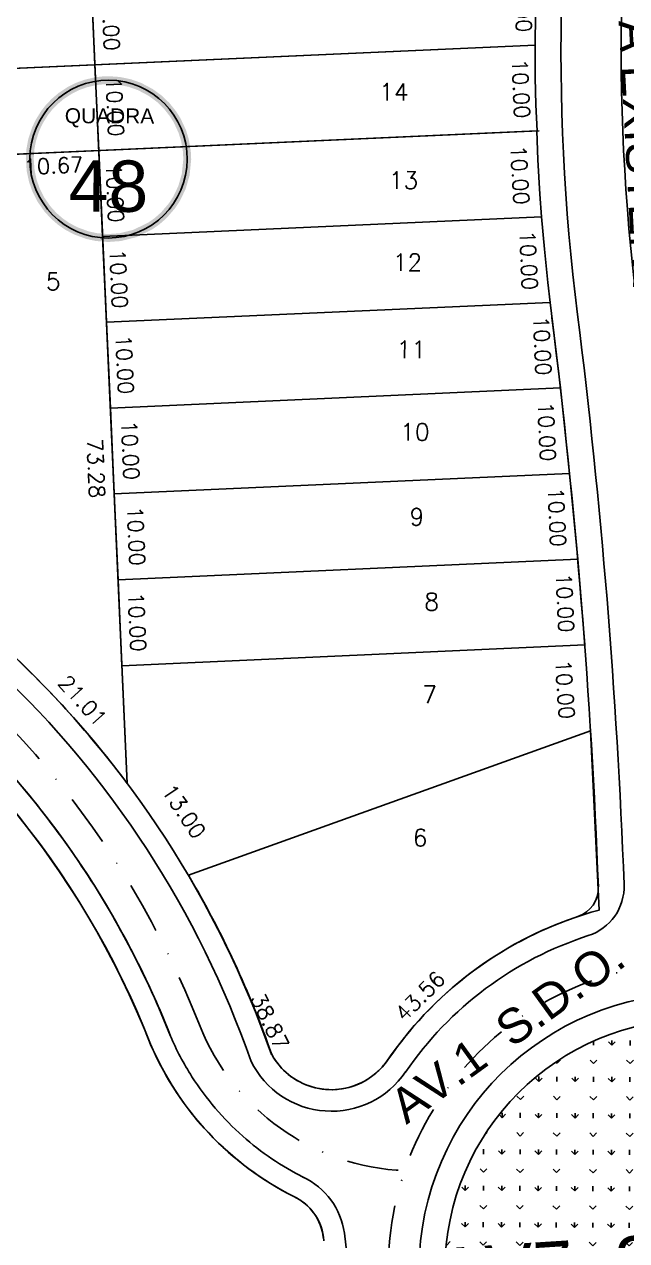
# Model space of a CAD drawing. Header units: millimetres. Extents: x -4430026 to 4783824, y 584 to 9593110.
# Drawn here: x 1592.6 to 1662.6, y 1728.2 to 1869.7 of the extents above; entities that cross this region are included whole.
import ezdxf
from ezdxf.enums import TextEntityAlignment as Align

# ---------------------------------------------------------------- set-up
doc = ezdxf.new("R2010")
doc.units = ezdxf.units.MM
doc.linetypes.add('DASHDOT', pattern=[1, 0.5, -0.25, 0, -0.25])
doc.linetypes.add('HIDDEN2', pattern=[0.1875, 0.125, -0.0625])
for name, color, linetype in [('BOUNDARY LOTES', 2, 'Continuous'), ('BOUNDARY VERDES', 92, 'Continuous'), ('Calçada', 1, 'Continuous'), ('Cota', 8, 'Continuous'), ('COTAS', 8, 'Continuous'), ('curvas', 4, 'Continuous'), ('Lotes', 2, 'Continuous'), ('Nomes de Ruas', 3, 'Continuous'), ('Numero de lotes', 5, 'Continuous'), ('númeraçãoquadras', 4, 'Continuous'), ('Parede', 4, 'Continuous'), ('POLIGONAL', 5, 'Continuous'), ('Projeção', 8, 'HIDDEN2'), ('QUADRA', 4, 'Continuous')]:
    doc.layers.add(name, color=color, linetype=linetype)
doc.styles.add('arcad1', font='romans.shx')
doc.styles.add('ARIAL', font='arial.ttf', dxfattribs={"height": 0.25})
doc.styles.add('ROMANS', font='romans.shx')
doc.styles.add('STYLE1', font='sanss___.ttf')
doc.dimstyles.new('BOLA100', dxfattribs={"dimscale": 0, "dimtxt": 1.9, "dimasz": 0.18, "dimexe": 0.18, "dimexo": 0.063, "dimgap": 0, "dimtad": 1, "dimzin": 4, "dimdsep": 46, "dimtxsty": 'ROMANS', "dimcen": 0.09, "dimse1": 1, "dimse2": 1, "dimsd1": 1, "dimsd2": 1, "dimclrt": 256, "dimaunit": 1, "dimadec": 4, "dimazin": 0, "dimtfac": 1.2, "dimtix": 1, "dimtmove": 2, "dimatfit": 3, "dimfxl": 1, "dimtvp": 2, "dimtolj": 1, "dimtzin": 4, "dimarcsym": 0})
doc.dimstyles.get("Standard").update_dxf_attribs({"dimtxt": 0.18, "dimasz": 0.18, "dimexe": 0.18, "dimexo": 0.0625, "dimgap": 0.09, "dimtad": 0, "dimtih": 1, "dimtoh": 1, "dimdec": 4, "dimzin": 0, "dimdsep": 46, "dimtxsty": 'Standard', "dimcen": 0.09, "dimadec": 0, "dimazin": 0, "dimtfac": 1, "dimtdec": 4, "dimtofl": 0, "dimtmove": 0, "dimatfit": 3, "dimfxl": 1, "dimtolj": 1, "dimtzin": 0, "dimarcsym": 0})

# ---------------------------------------------------------------- blocks, each defined once
blk = doc.blocks.new('NUM_quadra')
at = {"color": 6, "const_width": 0.02}
blk.add_lwpolyline([(-0.0134, 0.1996), (-0.034, 0.1971), (-0.0579, 0.1914), (-0.0779, 0.1842), (-0.0981, 0.1743), (-0.1208, 0.1594), (-0.1377, 0.145), (-0.1521, 0.1299), (-0.1625, 0.1166), (-0.1764, 0.0942), (-0.1852, 0.0754), (-0.1941, 0.0483), (-0.1985, 0.0243), (-0.2, 0), (-0.1977, -0.0299), (-0.1921, -0.0556), (-0.1839, -0.0786), (-0.1713, -0.1033), (-0.1546, -0.1269), (-0.1389, -0.1439), (-0.1219, -0.1586), (-0.1046, -0.1705), (-0.0831, -0.1819), (-0.0531, -0.1928), (-0.0302, -0.1977), (0, -0.2), (0.0309, -0.1976), (0.0677, -0.1882), (0.1069, -0.169), (0.124, -0.1569), (0.1407, -0.1421), (0.1614, -0.1181), (0.1737, -0.0992), (0.187, -0.071), (0.1962, -0.0386), (0.2, 0), (0.1989, 0.0205), (0.1943, 0.0473), (0.1871, 0.0707), (0.1741, 0.0984), (0.1635, 0.1151), (0.1472, 0.1354), (0.1285, 0.1533), (0.1063, 0.1694), (0.0782, 0.1841), (0.0533, 0.1928), (0.0267, 0.1982), (0, 0.2)], close=True, dxfattribs=at)
blk.add_circle((0, 0), 0.2)
at = {"color": 3, "insert": (-0.1114, 0.1285), "char_height": 0.038, "width": 0.2663, "attachment_point": 1, "style": 'STYLE1'}
blk.add_mtext('\\fArial|b0|i0|c0|p34;QUADRA', dxfattribs=at)
at = {"color": 3, "style": 'STYLE1'}
blk.add_attdef('00', text='', height=0.13, dxfattribs=at).set_placement((0, -0.1335), align=Align.CENTER)
blk = doc.blocks.new('*D15056')
at = {"layer": 'DEFPOINTS', "color": 0}
for p in [(1601.42, 1851.49, -2.16), (1590.76, 1851.01, -2.17), (1601.49, 1849.9)]:
    blk.add_point(p, dxfattribs=at)
at = {"layer": 'Cota', "color": 41, "insert": (1596, 1853.25), "char_height": 1.8, "attachment_point": 5, "rotation": 2.5704, "style": 'ROMANS'}
blk.add_mtext('\\A1;10.67', dxfattribs=at)
blk = doc.blocks.new('*D15060')
at = {"layer": 'DEFPOINTS', "color": 0}
for p in [(1590.5, 1797.13, -2.18), (1603.74, 1780.79), (1604.56, 1781.53, -2.16)]:
    blk.add_point(p, dxfattribs=at)
at = {"layer": 'Cota', "color": 41, "insert": (1599.39, 1791), "char_height": 1.8, "attachment_point": 5, "rotation": 312.0318, "style": 'ROMANS'}
blk.add_mtext('\\A1;21.01', dxfattribs=at)
blk = doc.blocks.new('*D15062')
at = {"layer": 'DEFPOINTS', "color": 0}
for p in [(1604.56, 1781.53, -2.16), (1611.78, 1770.72, 1.33), (1611.78, 1770.72)]:
    blk.add_point(p, dxfattribs=at)
at = {"layer": 'Cota', "color": 41, "insert": (1611.16, 1778.12), "char_height": 1.8, "attachment_point": 5, "rotation": 303.7169, "style": 'ROMANS'}
blk.add_mtext('\\A1;13.00', dxfattribs=at)
blk = doc.blocks.new('*D15064')
at = {"layer": 'DEFPOINTS', "color": 0}
for p in [(1651.53, 1797.06), (1657.86, 1797.49, -6.69), (1658.55, 1787.51, -6.71)]:
    blk.add_point(p, dxfattribs=at)
at = {"layer": 'Cota', "color": 41, "insert": (1655.46, 1792.31), "char_height": 1.8, "attachment_point": 5, "rotation": 273.9052, "style": 'ROMANS'}
blk.add_mtext('\\A1;10.00', dxfattribs=at)
blk = doc.blocks.new('*D15067')
at = {"layer": 'DEFPOINTS', "color": 0}
for p in [(1609.44, 1769.58), (1611.78, 1770.72), (1628.73, 1735.74, 0.66)]:
    blk.add_point(p, dxfattribs=at)
at = {"layer": 'Cota', "color": 41, "insert": (1621.15, 1753.66), "char_height": 1.8, "attachment_point": 5, "rotation": 295.8567, "style": 'ROMANS'}
blk.add_mtext('\\A1;38.87', dxfattribs=at)
blk = doc.blocks.new('*D15068')
at = {"layer": 'DEFPOINTS', "color": 0}
for p in [(1656.52, 1769.53), (1659.43, 1766.63, 1.05), (1628.73, 1735.74, 0.66)]:
    blk.add_point(p, dxfattribs=at)
at = {"layer": 'Cota', "color": 41, "insert": (1638.61, 1756.62), "char_height": 1.8, "attachment_point": 5, "rotation": 45.1703, "style": 'ROMANS'}
blk.add_mtext('\\A1;43.56', dxfattribs=at)
blk = doc.blocks.new('*D15069')
at = {"layer": 'DEFPOINTS', "color": 0}
for p in [(1601.9, 1804.99), (1603.5, 1805.06, -3.2), (1603.95, 1795.07, -3.2)]:
    blk.add_point(p, dxfattribs=at)
at = {"layer": 'Cota', "color": 41, "insert": (1605.72, 1800.16), "char_height": 1.8, "attachment_point": 5, "rotation": 272.5704, "style": 'ROMANS'}
blk.add_mtext('\\A1;10.00', dxfattribs=at)
blk = doc.blocks.new('*D15070')
at = {"layer": 'DEFPOINTS', "color": 0}
for p in [(1651.65, 1807.22), (1653.65, 1807.31, -6.45), (1654.1, 1797.32, -6.45)]:
    blk.add_point(p, dxfattribs=at)
at = {"layer": 'Cota', "color": 41, "insert": (1655.47, 1802.39), "char_height": 1.8, "attachment_point": 5, "rotation": 272.5704, "style": 'ROMANS'}
blk.add_mtext('\\A1;10.00', dxfattribs=at)
blk = doc.blocks.new('*D15071')
at = {"layer": 'DEFPOINTS', "color": 0}
for p in [(1650.71, 1817.19), (1653.21, 1817.3, -6.45), (1653.65, 1807.31, -6.45)]:
    blk.add_point(p, dxfattribs=at)
at = {"layer": 'Cota', "color": 41, "insert": (1654.53, 1812.36), "char_height": 1.8, "attachment_point": 5, "rotation": 272.5704, "style": 'ROMANS'}
blk.add_mtext('\\A1;10.00', dxfattribs=at)
blk = doc.blocks.new('*D15072')
at = {"layer": 'DEFPOINTS', "color": 0}
for p in [(1601.79, 1814.99), (1605.34, 1815.15, -3.34), (1605.79, 1805.16, -3.34)]:
    blk.add_point(p, dxfattribs=at)
at = {"layer": 'Cota', "color": 41, "insert": (1605.61, 1810.16), "char_height": 1.8, "attachment_point": 5, "rotation": 272.5704, "style": 'ROMANS'}
blk.add_mtext('\\A1;10.00', dxfattribs=at)
blk = doc.blocks.new('*D15075')
at = {"layer": 'DEFPOINTS', "color": 0}
for p in [(1601.11, 1824.97), (1606.03, 1825.19, -3.42), (1606.47, 1815.2, -3.42)]:
    blk.add_point(p, dxfattribs=at)
at = {"layer": 'Cota', "color": 41, "insert": (1604.93, 1820.14), "char_height": 1.8, "attachment_point": 5, "rotation": 272.5704, "style": 'ROMANS'}
blk.add_mtext('\\A1;10.00', dxfattribs=at)
blk = doc.blocks.new('*D15076')
at = {"layer": 'DEFPOINTS', "color": 0}
for p in [(1649.52, 1827.15), (1652.76, 1827.29, -6.45), (1653.21, 1817.3, -6.45)]:
    blk.add_point(p, dxfattribs=at)
at = {"layer": 'Cota', "color": 41, "insert": (1653.34, 1822.31), "char_height": 1.8, "attachment_point": 5, "rotation": 272.5704, "style": 'ROMANS'}
blk.add_mtext('\\A1;10.00', dxfattribs=at)
blk = doc.blocks.new('*D15077')
at = {"layer": 'DEFPOINTS', "color": 0}
for p in [(1600.45, 1834.95), (1604.03, 1835.11, -3.32), (1604.48, 1825.12, -3.32)]:
    blk.add_point(p, dxfattribs=at)
at = {"layer": 'Cota', "color": 41, "insert": (1604.28, 1830.12), "char_height": 1.8, "attachment_point": 5, "rotation": 272.5704, "style": 'ROMANS'}
blk.add_mtext('\\A1;10.00', dxfattribs=at)
blk = doc.blocks.new('*D15078')
at = {"layer": 'DEFPOINTS', "color": 0}
for p in [(1651.35, 1837.24, -6.39), (1649.45, 1827.14), (1651.8, 1827.25, -6.39)]:
    blk.add_point(p, dxfattribs=at)
at = {"layer": 'Cota', "color": 41, "insert": (1652.82, 1832.3), "char_height": 1.8, "attachment_point": 5, "rotation": 272.5704, "style": 'ROMANS'}
blk.add_mtext('\\A1;10.00', dxfattribs=at)
blk = doc.blocks.new('*D15081')
at = {"layer": 'DEFPOINTS', "color": 0}
for p in [(1647.41, 1847.07), (1649.55, 1847.17, -6.3), (1650, 1837.18, -6.3)]:
    blk.add_point(p, dxfattribs=at)
at = {"layer": 'Cota', "color": 41, "insert": (1651.23, 1842.24), "char_height": 1.8, "attachment_point": 5, "rotation": 272.5704, "style": 'ROMANS'}
blk.add_mtext('\\A1;10.00', dxfattribs=at)
blk = doc.blocks.new('*D15082')
at = {"layer": 'DEFPOINTS', "color": 0}
for p in [(1599.76, 1844.93), (1603.58, 1845.1, -3.32), (1604.03, 1835.11, -3.32)]:
    blk.add_point(p, dxfattribs=at)
at = {"layer": 'Cota', "color": 41, "insert": (1603.58, 1840.1), "char_height": 1.8, "attachment_point": 5, "rotation": 272.5704, "style": 'ROMANS'}
blk.add_mtext('\\A1;10.00', dxfattribs=at)
blk = doc.blocks.new('*D15083')
at = {"layer": 'DEFPOINTS', "color": 0}
for p in [(1599.32, 1854.92), (1604.21, 1855.14, -3.39), (1604.66, 1845.15, -3.39)]:
    blk.add_point(p, dxfattribs=at)
at = {"layer": 'Cota', "color": 41, "insert": (1603.14, 1850.09), "char_height": 1.8, "attachment_point": 5, "rotation": 272.5704, "style": 'ROMANS'}
blk.add_mtext('\\A1;10.00', dxfattribs=at)
blk = doc.blocks.new('*D15084')
at = {"layer": 'DEFPOINTS', "color": 0}
for p in [(1652.28, 1857.3, -6.5), (1652.86, 1847.32, -6.51), (1646.92, 1846.97)]:
    blk.add_point(p, dxfattribs=at)
at = {"layer": 'Cota', "color": 41, "insert": (1650.22, 1852.17), "char_height": 1.8, "attachment_point": 5, "rotation": 273.3052, "style": 'ROMANS'}
blk.add_mtext('\\A1;10.00', dxfattribs=at)
blk = doc.blocks.new('*D15085')
at = {"layer": 'DEFPOINTS', "color": 0}
for p in [(1599.32, 1864.93), (1602.45, 1865.07, -3.3), (1602.9, 1855.08, -3.3)]:
    blk.add_point(p, dxfattribs=at)
at = {"layer": 'Cota', "color": 41, "insert": (1603.14, 1860.1), "char_height": 1.8, "attachment_point": 5, "rotation": 272.5704, "style": 'ROMANS'}
blk.add_mtext('\\A1;10.00', dxfattribs=at)
blk = doc.blocks.new('*D15086')
at = {"layer": 'DEFPOINTS', "color": 0}
for p in [(1646.52, 1867.05), (1649.76, 1867.2, -6.37), (1650.21, 1857.21, -6.37)]:
    blk.add_point(p, dxfattribs=at)
at = {"layer": 'Cota', "color": 41, "insert": (1650.34, 1862.22), "char_height": 1.8, "attachment_point": 5, "rotation": 272.5704, "style": 'ROMANS'}
blk.add_mtext('\\A1;10.00', dxfattribs=at)
blk = doc.blocks.new('*D15087')
at = {"layer": 'DEFPOINTS', "color": 0}
for p in [(1646.74, 1877.07), (1649.31, 1877.19, -6.37), (1649.76, 1867.2, -6.37)]:
    blk.add_point(p, dxfattribs=at)
at = {"layer": 'Cota', "color": 41, "insert": (1650.56, 1872.24), "char_height": 1.8, "attachment_point": 5, "rotation": 272.5704, "style": 'ROMANS'}
blk.add_mtext('\\A1;10.00', dxfattribs=at)
blk = doc.blocks.new('*D15089')
at = {"layer": 'DEFPOINTS', "color": 0}
for p in [(1598.83, 1874.92), (1602, 1875.06, -3.3), (1602.45, 1865.07, -3.3)]:
    blk.add_point(p, dxfattribs=at)
at = {"layer": 'Cota', "color": 41, "insert": (1602.65, 1870.09), "char_height": 1.8, "attachment_point": 5, "rotation": 272.5704, "style": 'ROMANS'}
blk.add_mtext('\\A1;10.00', dxfattribs=at)
blk = doc.blocks.new('*D15119')
at = {"layer": 'DEFPOINTS', "color": 0}
for p in [(1601.25, 1852.61, -2.16), (1601.25, 1852.61), (1540.5, 1849.89, 0.75)]:
    blk.add_point(p, dxfattribs=at)
at = {"layer": 'Cota', "color": 41, "insert": (1570.71, 1854.85), "char_height": 1.8, "attachment_point": 5, "rotation": 2.5704, "style": 'ROMANS'}
blk.add_mtext('\\A1;60.82', dxfattribs=at)
blk = doc.blocks.new('*D15123')
at = {"layer": 'DEFPOINTS', "color": 0}
for p in [(1595.69, 1854.48), (1601.28, 1854.73, -2.16), (1604.56, 1781.53, -2.16)]:
    blk.add_point(p, dxfattribs=at)
at = {"layer": 'Cota', "color": 41, "insert": (1600.93, 1818.04), "char_height": 1.8, "attachment_point": 5, "rotation": 272.5704, "style": 'ROMANS'}
blk.add_mtext('\\A1;73.28', dxfattribs=at)
blk = doc.blocks.new('*D15006')
at = {"layer": 'DEFPOINTS', "color": 0}
for p in [(1601.25, 1852.61, -2.16), (1601.25, 1852.61), (1540.5, 1849.89, 0.75)]:
    blk.add_point(p, dxfattribs=at)
at = {"layer": 'Cota', "color": 41, "insert": (1570.71, 1854.85), "char_height": 1.8, "attachment_point": 5, "rotation": 2.5704, "style": 'ROMANS'}
blk.add_mtext('\\A1;60.82', dxfattribs=at)
blk = doc.blocks.new('*D14349')
at = {"layer": 'DEFPOINTS', "color": 0, "linetype": 'ByBlock'}
for p in [(1959.91, 1843.36, 297.9), (1960.03, 1841.23), (1534.8, 1819.6)]:
    blk.add_point(p, dxfattribs=at)
at = {"layer": 'COTAS', "linetype": 'ByBlock', "insert": (1573.92, 1823.28), "char_height": 1.9, "attachment_point": 5, "rotation": 3.1989, "style": 'ROMANS'}
blk.add_mtext('\\A1;R425.55', dxfattribs=at)

msp = doc.modelspace()

# ---------------------------------------------------------------- hatches: boundary and pattern name
at = {"layer": 'BOUNDARY VERDES', "linetype": 'ByBlock'}
h = msp.add_hatch(dxfattribs=at)
h.set_pattern_fill('ACET-2D-ACET-2D-GRASS', color=256, scale=3, angle=-0.27142, style=0)
h.set_pattern_definition([(89.72858, (-12463.1995, 8873.3897), (-2.12129654, 0.010049), [0.5625, -3.6801407]), (44.72858, (-12463.1995, 8873.3897), (-2.11124754, 2.13134554), [0.5625, -2.4375]), (134.72858, (-12463.1995, 8873.3897), (-2.13134554, -2.11124754), [0.5625, -2.4375])])
edge = h.paths.add_edge_path()
edge.add_ellipse((1670.726, 1724.709), major_axis=(-29.225, 0.138), ratio=0.9998099, start_angle=0, end_angle=360)

# ---------------------------------------------------------------- linework, layer by layer
at = {"layer": 'BOUNDARY LOTES'}
for p, q in [((1601.263, 1855.011, 2.439), (1600.814, 1865.001, 2.439)), ((1540.392, 1852.278, 2.439), (1652.171, 1857.296, 2.439)), ((1540.392, 1852.278, 2.439), (1652.171, 1857.296, 2.439)), ((1540.392, 1852.278, 2.439), (1601.263, 1855.011, 2.439))]:
    msp.add_line(p, q, dxfattribs=at)
for points, elevation in [([(1600.814, 1865.001), (1600.366, 1874.991), (1652.215, 1877.318), (1652.117, 1874.675), (1652.028, 1870.888), (1651.991, 1867.298), (1600.814, 1865.001), (1600.366, 1874.991)], 0.277), ([(1601.263, 1855.011), (1600.814, 1865.001), (1651.991, 1867.298), (1652.011, 1863.5), (1652.072, 1860.324), (1652.208, 1857.298), (1601.263, 1855.011), (1600.814, 1865.001)], 2.439), ([(1601.711, 1845.021), (1601.263, 1855.011), (1652.168, 1857.296), (1652.32, 1853.938), (1652.553, 1849.96), (1652.748, 1847.312), (1601.711, 1845.021), (1601.263, 1855.011)], 2.439), ([(1602.159, 1835.031), (1601.711, 1845.021), (1652.748, 1847.312), (1653.066, 1843.558), (1653.458, 1839.673), (1653.726, 1837.346), (1602.159, 1835.031)], 2.439), ([(1653.726, 1837.346), (1602.159, 1835.031), (1602.608, 1825.041), (1654.923, 1827.39)], 2.439), ([(1602.608, 1825.041), (1602.159, 1835.031), (1653.722, 1837.346), (1654.923, 1827.39), (1602.608, 1825.041)], 2.439), ([(1603.056, 1815.051), (1602.608, 1825.041), (1654.923, 1827.39), (1655.997, 1817.428), (1603.056, 1815.051)], 2.439), ([(1603.505, 1805.061), (1603.056, 1815.051), (1655.997, 1817.428), (1656.94, 1807.46), (1603.505, 1805.061)], 2.439), ([(1603.953, 1795.071), (1603.505, 1805.061), (1656.94, 1807.46), (1657.751, 1797.486), (1603.953, 1795.071)], 2.439)]:
    msp.add_lwpolyline(points, dxfattribs=dict(at, elevation=elevation))
for points, elevation in [([(1541.339, 1872.341), (1600.366, 1874.991), (1600.814, 1865.001), (1540.745, 1862.304, -0.0059873), (1541.339, 1872.341, 0.0059873)], 0.277), ([(1540.745, 1862.304), (1600.814, 1865.001), (1601.263, 1855.011), (1540.392, 1852.278, -0.0059733), (1540.745, 1862.304, 0.0059873)], 2.439), ([(1634.858, 1749.209, -0.5608259), (1621.362, 1749.832), (1621.362, 1749.832, 0.0491187), (1611.686, 1770.684), (1658.435, 1787.472), (1659.434, 1766.632, 0.1789781), (1634.874, 1749.198)], 2.439)]:
    msp.add_lwpolyline(points, format="xyb", dxfattribs=dict(at, elevation=elevation))
at = {"layer": 'BOUNDARY LOTES', "elevation": 2.439}
msp.add_lwpolyline([(1601.263, 1855.011), (1590.775, 1854.54), (1590.495, 1797.035, -0.0449719), (1604.568, 1781.375)], format="xyb", close=True, dxfattribs=at)
at = {"layer": 'Calçada'}
for centre, radius, start, end in [((1510.76, 1711.291, 2.439), 114.591, 19.21595, 73.95369), ((1745.95, 1742.135, 2.439), 116.868, 186.43584, 197.1198)]:
    msp.add_arc(centre, radius, start, end, dxfattribs=at)
at = {"layer": 'Calçada', "extrusion": (-9.23713e-05, -0.019499, 0.99981)}
msp.add_arc((1613.198, 1735.238, -31.175), 8.5, 8.25951, 65.18785, dxfattribs=at)
at = {"layer": 'Calçada'}
for centre, major_axis, start_param, end_param in [((1901.837, 1866.715, 2.439), (-246.841, 1.169), 6.1076369, 6.4130154), ((1901.837, 1866.715, 2.439), (-239.841, 1.136), 6.1076369, 6.4130289), ((894.181, 1740.385, 2.439), (-768.695, 3.641), 3.184342, 3.2709619), ((1512.087, 1713.652, 2.439), (-104.776, 0.496), 3.5206153, 4.7903774), ((1512.087, 1713.652, 2.439), (-104.776, 0.496), 3.5206153, 4.7903774), ((1656.333, 1769.364, 2.439), (-6, 0.028), 1.8872717, 3.184342), ((1670.726, 1724.709, 2.439), (-40.925, 0.194), 5.0288643, 5.6887674), ((1628.3, 1753.641, 2.439), (-10.416, 0.049), 0.464669, 2.5518576)]:
    msp.add_ellipse(centre, major_axis=major_axis, ratio=0.9998099, start_param=start_param, end_param=end_param, dxfattribs=at)
msp.add_ellipse((1670.726, 1724.709, 2.439), major_axis=(-32.225, 0.153), ratio=0.9998099, dxfattribs=at)
msp.add_ellipse((1670.726, 1724.709, 2.439), major_axis=(-32.225, 0.153), ratio=0.9998099, dxfattribs=at)
msp.add_ellipse((1670.726, 1724.709, 2.439), major_axis=(-32.225, 0.153), ratio=0.9998099, dxfattribs=at)
for points, knots in [([(1609.61, 1751.952, 2.439), (1608.039, 1755.951, 2.439), (1606.222, 1759.853, 2.439), (1600.724, 1769.98, 2.439), (1596.615, 1775.974, 2.439), (1587.254, 1786.989, 2.439), (1582.002, 1792.011, 2.439), (1570.576, 1800.868, 2.439), (1564.404, 1804.704, 2.439), (1551.401, 1811.024, 2.439), (1544.572, 1813.509, 2.439), (1530.549, 1817.024, 2.439), (1523.354, 1818.053, 2.439), (1512.249, 1818.482, 2.439), (1508.358, 1818.415, 2.439), (1504.483, 1818.133, 2.439)], [3.5206153, 3.5206153, 3.5206153, 3.5206153, 3.6436428, 3.6436428, 3.8506179, 3.8506179, 4.057593, 4.057593, 4.2645681, 4.2645681, 4.4715432, 4.4715432, 4.6785183, 4.6785183, 4.789767, 4.789767, 4.789767, 4.789767]), ([(1609.573, 1752.021, 2.439), (1610.282, 1750.361, 2.439), (1611.128, 1748.759, 2.439), (1613.735, 1744.674, 2.439), (1615.726, 1742.34, 2.439), (1620.133, 1738.424, 2.439), (1622.517, 1736.805, 2.439), (1625.069, 1735.52, 2.439)], [0.4083997, 0.4083997, 0.4083997, 0.4083997, 0.57264065, 0.57264065, 0.84902633, 0.84902633, 1.10886551, 1.10886551, 1.10886551, 1.10886551])]:
    msp.add_open_spline(points, degree=3, knots=knots, dxfattribs=at)
at = {"layer": 'curvas'}
msp.add_arc((1510.743, 1711.28, 2.439), 117.111, 19.21832, 73.79256, dxfattribs=at)
at = {"layer": 'Lotes'}
for p, q in [((1604.568, 1781.375, 2.439), (1597.989, 1927.937, 2.439)), ((1540.745, 1862.304, 2.439), (1651.994, 1867.298, 2.439)), ((1540.745, 1862.304, 2.439), (1651.994, 1867.298, 2.439)), ((1541.194, 1852.314, 2.439), (1652.442, 1857.308, 2.439)), ((1601.711, 1845.021, 2.439), (1652.748, 1847.312, 2.439)), ((1602.159, 1835.031, 2.439), (1653.726, 1837.346, 2.439)), ((1602.608, 1825.041, 2.439), (1654.923, 1827.39, 2.439)), ((1603.056, 1815.051, 2.439), (1655.997, 1817.428, 2.439)), ((1603.505, 1805.061, 2.439), (1656.94, 1807.46, 2.439)), ((1603.953, 1795.071, 2.439), (1657.751, 1797.486, 2.439)), ((1611.686, 1770.684, 2.439), (1658.435, 1787.472, 2.439))]:
    msp.add_line(p, q, dxfattribs=at)
at = {"layer": 'Lotes', "elevation": 2.439}
msp.add_lwpolyline([(1603.953, 1795.071), (1603.505, 1805.061)], dxfattribs=at)
at = {"layer": 'POLIGONAL', "linetype": 'ByBlock'}
for centre, radius, start, end in [((1512.089, 1713.629, 2.439), 102.281, 21.3171, 94.16248), ((1639.919, 1764.992, 2.439), 35.502, 203.54317, 243.25873), ((1621.427, 1727.841, 2.439), 6, 3.03751, 65.19613)]:
    msp.add_arc(centre, radius, start, end, dxfattribs=at)
at = {"layer": 'Projeção', "linetype": 'DASHDOT', "ltscale": 12, "elevation": 2.439}
msp.add_lwpolyline([(1634.901, 1724.878), (1634.901, 1724.878, 81.4954658), (1634.953, 1726.636)], format="xyb", dxfattribs=at)
at = {"layer": 'Projeção', "linetype": 'DASHDOT', "ltscale": 12}
for centre, major_axis, start_param, end_param in [((1512.087, 1713.652, 2.439), (-108.376, 0.513), 3.5206153, 4.7903774), ((1637.88, 1763.054, 2.439), (-26.772, 0.127), 0.3790226, 1.5363297)]:
    msp.add_ellipse(centre, major_axis=major_axis, ratio=0.9998099, start_param=start_param, end_param=end_param, dxfattribs=at)
at = {"layer": 'QUADRA'}
msp.add_circle((1670.726, 1724.709, 2.439), 29.22, dxfattribs=at)
msp.add_circle((1670.726, 1724.709, 2.439), 29.22, dxfattribs=at)
msp.add_arc((1655.839, 1769.202, 2.439), 3.5, 288.49337, 2.16767, dxfattribs=at)
at = {"layer": 'QUADRA', "extrusion": (-9.23713e-05, -0.019499, 0.99981)}
msp.add_arc((1613.198, 1735.238, -31.175), 6, 6.58817, 65.18785, dxfattribs=at)
at = {"layer": 'QUADRA'}
for centre, major_axis, start_param, end_param in [((894.181, 1740.385, 2.439), (-765.695, 3.627), 3.1841547, 3.2709619), ((1512.077, 1713.653, 2.439), (-102.276, 0.485), 3.5206153, 4.789767), ((1512.077, 1713.653, 2.439), (-102.276, 0.485), 3.5206153, 4.789767), ((1512.087, 1713.652, 2.439), (-102.276, 0.485), 3.5206153, 4.789767), ((1512.087, 1713.652, 2.439), (-102.276, 0.485), 3.5206153, 4.789767), ((1670.726, 1724.709, 2.439), (-43.425, 0.206), 5.0399543, 5.6961562), ((1639.912, 1764.977, 2.439), (-35.49, 0.168), 0.4083997, 1.1088655)]:
    msp.add_ellipse(centre, major_axis=major_axis, ratio=0.9998099, start_param=start_param, end_param=end_param, dxfattribs=at)
msp.add_open_spline([(1621.362, 1749.832, 2.439), (1621.607, 1749.387, 2.439), (1621.894, 1748.966, 2.439), (1622.886, 1747.775, 2.439), (1623.713, 1747.108, 2.439), (1625.562, 1746.144, 2.439), (1626.582, 1745.846, 2.439), (1628.66, 1745.667, 2.439), (1629.716, 1745.786, 2.439), (1631.703, 1746.42, 2.439), (1632.632, 1746.936, 2.439), (1633.973, 1748.075, 2.439), (1634.456, 1748.615, 2.439), (1634.858, 1749.209, 2.439)], degree=3, knots=[0.5070231, 0.5070231, 0.5070231, 0.5070231, 0.6993506, 0.6993506, 1.0944774, 1.0944774, 1.4896043, 1.4896043, 1.8847311, 1.8847311, 2.2798579, 2.2798579, 2.5518576, 2.5518576, 2.5518576, 2.5518576], dxfattribs=at)

# ---------------------------------------------------------------- block references
at = {"layer": 'númeraçãoquadras', "linetype": 'ByBlock', "extrusion": (0.084423, -0.000343131, 0.99643)}
ref = msp.add_blockref('NUM_quadra', (1860.522, -1589.226, 133.784), dxfattribs=dict(at, xscale=45.93175888062505, yscale=45.93175888063583, zscale=45.9317585301846, rotation=270.0385460290153))
ref.add_attrib('00', '48', dxfattribs={"layer": '0', "color": 3, "extrusion": (0.084423, -0.000343131, 0.99643), "height": 5.9711, "rotation": 270.03855, "style": 'STYLE1'}).set_placement((1854.392, -1589.231, 133.784), align=Align.CENTER)

# ---------------------------------------------------------------- texts
at = {"layer": 'Nomes de Ruas', "style": 'ARIAL', "oblique": 0.09441, "width": 0.996619}
for s, rotation, p in [('RUA EXISTENTE/A.V. PROPOSTA', 273.11592, (1661.252, 1878.144, 2.439)), ('AV.1  S.D.O.', 35.9749, (1637.019, 1741.616, 2.439))]:
    msp.add_text(s, height=3.99924, rotation=rotation, dxfattribs=at).set_placement(p)
at = {"layer": 'Numero de lotes', "style": 'arcad1'}
for s, p in [('14', (1635.571, 1861.844, 2.439)), ('13', (1636.686, 1851.564, 2.439)), ('12', (1637.14, 1842.009, 2.439)), ('5', (1595.971, 1839.787, 2.439)), ('11', (1637.591, 1831.873, 2.439)), ('10', (1638.008, 1822.263, 2.439)), ('9', (1638.241, 1812.391, 2.439)), ('8', (1639.966, 1802.511, 2.439)), ('7', (1639.728, 1791.71, 2.439)), ('6', (1638.623, 1775.058, 2.439))]:
    msp.add_text(s, height=2, rotation=359.72858, dxfattribs=at).set_placement(p, align=Align.MIDDLE_CENTER)
at = {"layer": 'Parede', "style": 'ARIAL', "oblique": 0.09441, "width": 0.996619}
msp.add_text('AV7=2682,32m²', height=5.99886, rotation=3.64008, dxfattribs=at).set_placement((1640.853, 1721.228, 2.439))

# ---------------------------------------------------------------- dimensions: what is measured, and where the dimension line sits
at = {"layer": 'Cota'}
for p1, p2, distance, picture, middle in [((1649.759, 1867.198, -3.931), (1649.31, 1877.188, -3.931), 2.574, '*D15087', (1650.56, 1872.239, 2.439)), ((1602.448, 1865.074, -0.862), (1602, 1875.064, -0.862), 3.173, '*D15089', (1602.65, 1870.088, 2.439)), ((1650.207, 1857.208, -3.931), (1649.759, 1867.198, -3.931), 3.247, '*D15086', (1650.336, 1862.219, 2.439)), ((1602.897, 1855.084, -0.862), (1602.448, 1865.074, -0.862), 3.128, '*D15085', (1603.144, 1860.1, 2.439)), ((1652.285, 1857.301, -4.066), (1652.861, 1847.317, -4.074), -5.952, '*D15084', (1650.224, 1852.174, 2.439)), ((1540.496, 1849.886, 3.185), (1601.251, 1852.614, 0.277), 0, '*D15119', (1570.712, 1854.847, 2.439)), ((1540.496, 1849.886, 3.185), (1601.251, 1852.614, 0.277), 0, '*D15006', (1570.712, 1854.847, 2.439)), ((1590.758, 1851.011, 0.274), (1601.421, 1851.489, 0.277), -1.593, '*D15056', (1595.999, 1853.254, 2.439)), ((1604.561, 1781.526, 0.277), (1601.275, 1854.732, 0.277), 5.593, '*D15123', (1600.927, 1818.04, 2.439)), ((1604.658, 1845.153, -0.947), (1604.21, 1855.143, -0.947), 4.9, '*D15083', (1603.136, 1850.09, 2.439)), ((1650.003, 1837.179, -3.859), (1649.554, 1847.169, -3.859), 2.144, '*D15081', (1651.233, 1842.239, 2.439)), ((1604.027, 1835.115, -0.877), (1603.579, 1845.105, -0.877), 3.819, '*D15082', (1603.584, 1840.1, 2.439)), ((1651.349, 1837.239, -3.947), (1651.797, 1827.249, -3.947), -2.348, '*D15078', (1652.823, 1832.3, 2.439)), ((1604.476, 1825.125, -0.877), (1604.027, 1835.115, -0.877), 3.576, '*D15077', (1604.275, 1830.121, 2.439)), ((1653.206, 1817.302, -4.009), (1652.757, 1827.292, -4.009), 3.237, '*D15076', (1653.344, 1822.314, 2.439)), ((1606.474, 1815.205, -0.978), (1606.025, 1825.194, -0.978), 4.924, '*D15075', (1604.927, 1820.14, 2.439)), ((1653.654, 1807.312, -4.009), (1653.206, 1817.302, -4.009), 2.502, '*D15071', (1654.527, 1812.357, 2.439)), ((1605.79, 1805.164, -0.904), (1605.341, 1815.154, -0.904), 3.555, '*D15072', (1605.611, 1810.161, 2.439)), ((1654.103, 1797.323, -4.009), (1653.654, 1807.312, -4.009), 2.005, '*D15070', (1655.472, 1802.389, 2.439)), ((1603.953, 1795.071, -0.756), (1603.505, 1805.061, -0.756), 1.604, '*D15069', (1605.723, 1800.156, 2.439)), ((1590.495, 1797.131, 0.259), (1604.561, 1781.526, 0.277), -1.099, '*D15060', (1599.386, 1791.003, 2.439)), ((1658.546, 1787.512, -4.268), (1657.865, 1797.491, -4.253), 6.349, '*D15064', (1655.462, 1792.314, 2.439)), ((1604.561, 1781.526, 0.277), (1611.776, 1770.716, 3.768), 0, '*D15062', (1611.163, 1778.119, 2.439)), ((1628.726, 1735.741, 3.104), (1611.776, 1770.716, 2.439), 2.599, '*D15067', (1621.151, 1753.665, 2.439)), ((1628.726, 1735.741, 3.104), (1659.434, 1766.632, 3.486), 4.107, '*D15068', (1638.614, 1756.62, 2.439))]:
    dim = msp.add_aligned_dim(p1=p1, p2=p2, distance=distance, dimstyle='Standard', override={"dimtxt": 1.8, "dimexo": 0.063, "dimgap": 0, "dimtih": 0, "dimtoh": 0, "dimdec": 2, "dimzin": 4, "dimtxsty": 'ROMANS', "dimse1": 1, "dimse2": 1, "dimsd1": 1, "dimsd2": 1, "dimclrt": 41, "dimtfac": 1.2, "dimtdec": 2, "dimtix": 1, "dimtofl": 1, "dimtmove": 2, "dimfxl": 0.18, "dimfxlon": 1, "dimtvp": 2, "dimtzin": 4}, dxfattribs=at)
    dim.commit()
    dim.dimension.update_dxf_attribs({"geometry": picture, "text_midpoint": middle})
at = {"layer": 'COTAS', "linetype": 'ByBlock'}
dim = msp.add_linear_dim(base=(1960.03, 1841.227, 2.439), p1=(1534.796, 1819.603, 2.439), p2=(1959.911, 1843.363, 300.34), angle=3.19891, text='R425.55', dimstyle='BOLA100', override={"dimscale": 1, "dimfxl": 0.18}, dxfattribs=at)
dim.commit()
dim.dimension.update_dxf_attribs({"geometry": '*D14349', "text_midpoint": (1573.92, 1823.277, 2.439), "dimtype": 161})

doc.saveas('drawing.dxf')
